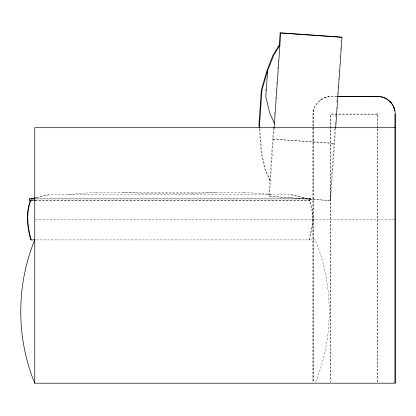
<?xml version="1.0" encoding="UTF-8"?>
<svg xmlns="http://www.w3.org/2000/svg" width="416" height="416" viewBox="0 0 416 416"><rect width="100%" height="100%" fill="white"/><g stroke="black" fill="none" stroke-linecap="round" stroke-linejoin="round"><path stroke-width="0.31" stroke-dasharray="2.08 1.56" d="M265.606 90.756L265.741 88.842M273.499 127.53L268.7 196.165L329.961 200.45L334.994 128.482M274.42 114.384L274.581 112.081M275.527 98.53L275.621 97.219M276.047 91.125L276.136 89.835M276.541 84.022L276.661 82.352M277.597 68.916L277.701 67.491M278.106 61.677L278.216 60.117M274.082 128.305L269.318 196.414L330.58 200.699L335.644 128.248M335.291 124.285L335.416 122.439M335.816 116.73L335.93 115.071M336.357 108.976L336.45 107.687M336.835 102.149L336.97 100.209M337.381 94.39L337.49 92.825M337.922 86.637L338.01 85.348M338.437 79.258L338.525 77.969M338.962 71.776L339.05 70.481M340.002 56.914L340.09 55.619M340.538 49.192L340.652 47.58M341.052 41.87L341.141 40.617M309.124 239.907L312.39 224.38L312.806 218.561L311.875 209.867L309.124 198.968L290.082 194.464M309.478 239.907L312.749 224.38L313.165 218.561L312.234 209.867L309.478 198.968L290.441 194.464L49.764 194.464L35.636 197.803M336.95 96.47C325.562 94.115 312.65 102.289 312.988 114.572L312.988 381.904M313.628 109.892L313.009 114.577L313.009 381.904M315.666 382.013C333.876 337.064 333.689 284.742 315.203 239.907L35.266 239.907M309.223 198.968C311.204 197.449 311.204 201.713 309.223 200.195M320.096 100.214L322.062 98.899M324.189 97.848L328.754 96.626M35.064 200.512L310.242 200.512C312.057 200.496 310.846 197.668 309.582 198.968L35.074 198.968M35.994 197.803L50.118 194.464M67.985 194.464L96.481 192.317M192.275 193.643L217.324 192.317M336.955 96.616C325.655 94.307 312.811 102.372 313.154 114.577L313.154 381.904M377.239 114.072L331.687 114.072L330.652 114.52L330.611 381.904M377.234 114.218L331.692 114.218L330.798 114.535L330.756 381.904M96.122 192.317L244.078 192.317M147.571 193.643L192.629 193.643M35.064 198.65L310.242 198.65M35.079 200.195L309.582 200.195L310.242 200.512M35.407 219.44L394.389 219.44M122.876 192.317L147.93 193.643M272.698 138.986L333.96 143.27M273.317 139.24L334.578 143.52M243.724 192.317L272.22 194.464M270.41 180.783L265.637 169.811L261.82 153.925L259.854 128.476M269.797 180.528L265.023 169.556L261.206 153.676L259.241 128.227M377.577 115.06L377.577 128.045M377.577 128.695L377.577 381.904M377.432 115.066L377.432 128.05M377.432 128.7L377.432 381.904"/><path stroke-width="0.62" d="M279.89 45.188L273.64 55.39L267.649 70.59L265.819 96.751L269.636 112.632L274.409 123.604M279.141 46.878L280.124 32.802L341.385 37.081L341.349 37.638M274.092 128.102L280.738 33.051L342.004 37.336L335.65 128.138M377.775 114.109L377.541 113.875M30.43 200.325C25.542 213.762 27.316 226.486 30.727 239.907L34.975 239.907M30.784 200.325C25.901 213.762 27.669 226.486 31.08 239.907M267.649 70.59L261.986 89.944L259.558 124.66L259.808 127.842M34.757 239.907C16.099 285.142 16.099 337.969 34.757 383.198L395.034 383.198L395.034 113.844M279.276 44.938L273.021 55.141L267.036 70.34L261.373 89.695L258.944 124.41L259.241 128.227M30.826 200.195L30.165 200.512M31.184 200.195L29.796 200.455C28.829 200.127 29.146 198.572 30.165 198.65M30.15 198.708L29.546 199.581L30.15 200.455M35.022 197.948L30.727 198.968L35.074 198.968M31.08 198.968L35.381 197.948M337.6 96.45L377.816 96.45C387.104 96.257 395.392 104.546 395.2 113.838L395.179 383.198M337.605 96.616L379.496 96.725M395.034 127.717L34.757 127.717L34.757 383.198M30.524 200.512L35.064 200.512M380.609 96.871L381.716 97.094M382.304 97.063L384.457 97.791M382.268 97.204C385.897 98.202 389.163 100.381 391.477 103.355M390.094 101.556L391.591 103.267M391.789 103.823L392.73 105.227M392.974 105.732L394.451 109.382M393.858 107.193L394.586 109.346M394.56 109.933L394.779 111.041"/></g></svg>
